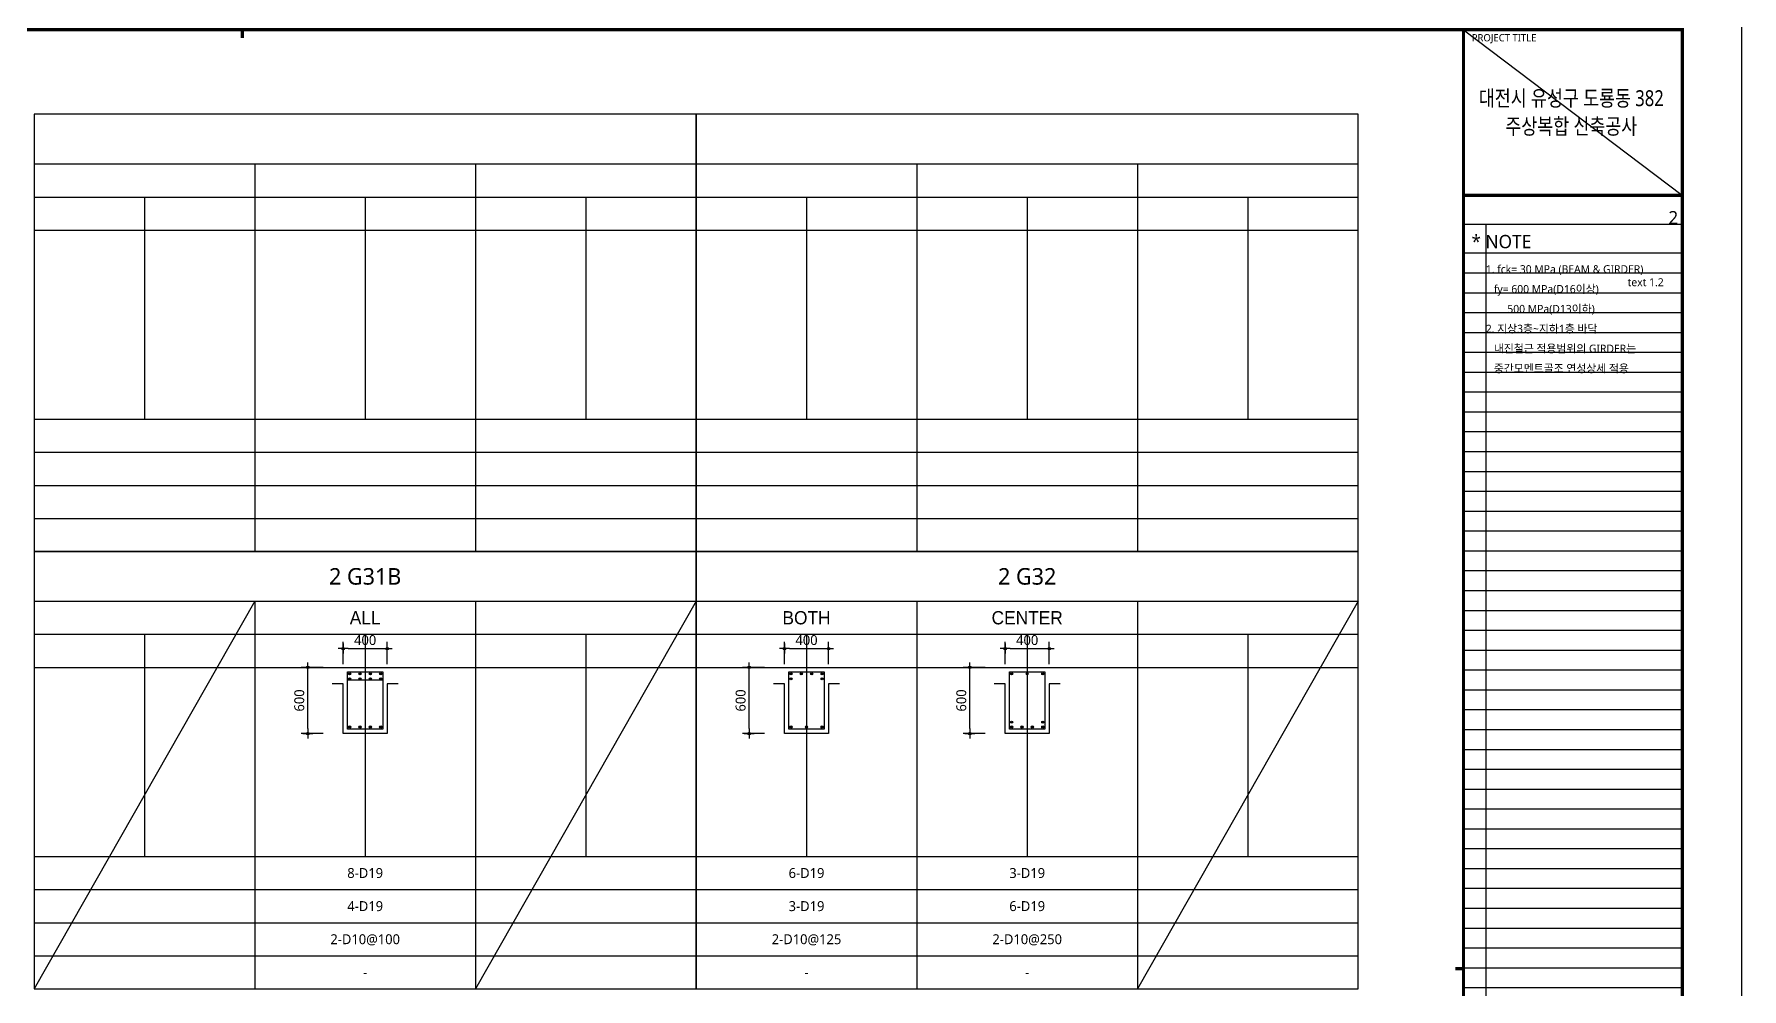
# Model space of a CAD drawing. Header units: millimetres. Extents: x 0 to 252030, y -124740 to 196020.
# Drawn here: x 85353 to 100830, y 133430 to 142086 of the extents above; entities that cross this region are included whole.
import ezdxf
from ezdxf.enums import TextEntityAlignment as Align

# ---------------------------------------------------------------- set-up
doc = ezdxf.new("R2010")
doc.units = ezdxf.units.MM
doc.header["$LTSCALE"] = 30
doc.layers.get('DEFPOINTS').update_dxf_attribs({"color": 142})
for name, color, linetype in [('0-SEC1', 3, 'Continuous'), ('CON', 2, 'Continuous'), ('DIM', 7, 'Continuous'), ('ETC', 7, 'Continuous'), ('S-철근', 3, 'Continuous'), ('SHEET', 7, 'Continuous'), ('TEX', 3, 'Continuous'), ('TXT', 3, 'Continuous'), ('XR-FORM_(도룡동)$0$AA-SHEET', 9, 'Continuous'), ('XR-FORM_(도룡동)$0$Sheet', 7, 'Continuous'), ('XR-FORM_(도룡동)$0$Sheet-text', 3, 'Continuous')]:
    doc.layers.add(name, color=color, linetype=linetype)
doc.styles.get("Standard").update_dxf_attribs({"font": 'malgun.ttf'})
doc.styles.add('XR-FORM_(도룡동)$3$맑은고딕', font='malgun.ttf')
doc.styles.add('돋움', font='Dotum.ttf')
doc.styles.add('맑은 고딕', font='malgun.ttf')
doc.dimstyles.new('30NDIM', dxfattribs={"dimscale": 50, "dimtxt": 3, "dimasz": 1.5, "dimexe": 2, "dimexo": 6, "dimgap": 1, "dimtad": 1, "dimdec": 0, "dimrnd": 0.25, "dimzin": 0, "dimdsep": 46, "dimtxsty": 'Standard', "dimblk": 'Z_DOT', "dimcen": 5, "dimclrd": 256, "dimclre": 256, "dimclrt": 3, "dimadec": 0, "dimazin": 0, "dimtm": 1e-09, "dimtfac": 1, "dimtdec": 0, "dimtix": 1, "dimtmove": 2, "dimatfit": 1, "dimldrblk": 'Z_DOT', "dimfxl": 1, "dimtolj": 1, "dimtzin": 0, "dimarcsym": 0})

# ---------------------------------------------------------------- blocks, each defined once
blk = doc.blocks.new('XR-FORM_(도룡동)$0$S')
at = {"layer": 'DEFPOINTS'}
for p, q in [((75750, 52950), (82250, 52950)), ((75640, 52073), (82226, 52073)), ((76315, 52073), (76315, 20700)), ((82250, 51196), (75640, 51196)), ((82250, 50596), (75640, 50596)), ((82250, 49996), (75640, 49996)), ((82250, 49396), (75640, 49396)), ((82250, 48796), (75640, 48796)), ((82250, 48196), (75640, 48196)), ((82250, 47596), (75640, 47596)), ((82250, 46996), (75640, 46996)), ((82250, 46396), (75640, 46396)), ((82250, 45796), (75640, 45796)), ((82250, 45196), (75640, 45196)), ((82250, 44596), (75640, 44596)), ((82250, 43996), (75640, 43996)), ((82250, 43396), (75640, 43396)), ((82250, 42796), (75640, 42796)), ((82250, 42196), (75640, 42196)), ((82250, 41596), (75640, 41596)), ((82250, 40996), (75640, 40996)), ((82250, 40396), (75640, 40396)), ((82250, 39796), (75640, 39796)), ((82250, 39196), (75640, 39196)), ((82250, 38596), (75640, 38596)), ((82250, 37996), (75640, 37996)), ((82250, 37396), (75640, 37396)), ((82250, 36796), (75640, 36796)), ((82250, 36196), (75640, 36196)), ((82250, 35596), (75640, 35596)), ((82250, 34996), (75640, 34996)), ((82250, 34396), (75640, 34396)), ((82250, 33796), (75640, 33796)), ((82250, 33196), (75640, 33196)), ((82250, 32596), (75640, 32596)), ((82250, 31996), (75640, 31996)), ((82250, 31396), (75640, 31396)), ((82250, 30796), (75640, 30796)), ((82250, 30196), (75640, 30196)), ((82250, 29596), (75640, 29596)), ((82250, 28996), (75640, 28996))]:
    blk.add_line(p, q, dxfattribs=at)
at = {"layer": 'XR-FORM_(도룡동)$0$AA-SHEET', "const_width": 99.9}
blk.add_lwpolyline([(75750, 52950), (82250, 52950)], dxfattribs=at)
at = {"layer": 'XR-FORM_(도룡동)$0$Sheet', "const_width": 100}
blk.add_lwpolyline([(1850, 57950), (82250, 57950), (82250, 1200), (1850, 1200)], close=True, dxfattribs=at)
at = {"layer": 'XR-FORM_(도룡동)$0$Sheet', "linetype": 'Continuous', "const_width": 100}
for points in [[(38745, 57950), (38745, 57700)], [(75640, 29575), (75390, 29575)]]:
    blk.add_lwpolyline(points, dxfattribs=at)
at = {"layer": 'XR-FORM_(도룡동)$0$Sheet', "const_width": 100}
for points in [[(75640, 57950), (75640, 1200)], [(75640, 52950), (82250, 52950)]]:
    blk.add_lwpolyline(points, dxfattribs=at)
at = {"layer": 'DEFPOINTS', "style": 'XR-FORM_(도룡동)$3$맑은고딕'}
blk.add_text('2', height=400, dxfattribs=at).set_placement((82126, 52273), align=Align.MIDDLE_RIGHT)
blk.add_text('text 1.2', height=240, dxfattribs=at).set_placement((80599, 50202))
at = {"layer": 'XR-FORM_(도룡동)$0$Sheet', "style": 'XR-FORM_(도룡동)$3$맑은고딕'}
blk.add_text('PROJECT TITLE', height=220, dxfattribs=at).set_placement((75890, 57600))
at = {"layer": 'XR-FORM_(도룡동)$0$Sheet-text', "style": 'XR-FORM_(도룡동)$3$맑은고딕'}
blk.add_text('* NOTE', height=400, dxfattribs=at).set_placement((75881, 51550), align=Align.MIDDLE_LEFT)
blk = doc.blocks.new('XR-FORM_(도룡동)', base_point=(101.33, -56114.51))
at = {"layer": 'DEFPOINTS'}
blk.add_line((377.95, 289.75), (411, 264.75), dxfattribs=at)
blk.add_lwpolyline([(0, 0), (420, 0), (420, 297), (0, 297)], close=True, dxfattribs=at)
at = {"xscale": 0.005, "yscale": 0.005, "zscale": 0.005}
blk.add_blockref('XR-FORM_(도룡동)$0$S', (-0.25, 0), dxfattribs=at)
at = {"layer": 'XR-FORM_(도룡동)$0$Sheet-text', "style": 'XR-FORM_(도룡동)$3$맑은고딕', "width": 0.8}
for s, p in [('대전시 유성구 도룡동 382', (394.23, 279.42)), ('주상복합 신축공사', (394.23, 275.17))]:
    blk.add_text(s, height=2.4, dxfattribs=at).set_placement(p, align=Align.MIDDLE_CENTER)
blk = doc.blocks.new('NOTE-보일람표')
at = {"layer": 'TEX', "style": '맑은 고딕'}
for s, p in [('1. fck= 30 MPa (BEAM & GIRDER)', (0, -144)), ('   fy= 600 MPa(D16이상) ', (0, -324)), ('        500 MPa(D13이하)', (0, -504)), ('2. 지상3층~지하1층 바닥', (0, -684)), ('   내진철근 적용범위의 GIRDER는', (0, -864)), ('   중간모멘트골조 연성상세 적용', (0, -1044))]:
    blk.add_text(s, height=72, dxfattribs=at).set_placement(p, align=Align.MIDDLE_LEFT)
blk = doc.blocks.new('4등분')
at = {"layer": 'DEFPOINTS'}
for p, q in [((1000, 3214), (1000, 1200)), ((3000, 3214), (3000, 1200)), ((5000, 3214), (5000, 1200)), ((0, 2914), (6000, 2914))]:
    blk.add_line(p, q, dxfattribs=at)
at = {"layer": 'SHEET'}
blk.add_line((0, 3514), (6000, 3514), dxfattribs=at)
at = {"layer": 'SHEET', "color": 6}
for p, q in [((2000, 3514), (2000, 0)), ((4000, 3514), (4000, 0)), ((0, 3214), (6000, 3214)), ((0, 1200), (6000, 1200)), ((0, 900), (6000, 900)), ((0, 600), (6000, 600)), ((0, 300), (6000, 300))]:
    blk.add_line(p, q, dxfattribs=at)
at = {"layer": 'SHEET'}
blk.add_lwpolyline([(6000, 3964), (0, 3964), (0, 0), (6000, 0)], close=True, dxfattribs=at)
blk = doc.blocks.new('Z_DOT')
at = {"layer": 'DIM', "color": 0}
for p, q in [((-1, 0), (1, 0)), ((0, -1), (0, 1))]:
    blk.add_line(p, q, dxfattribs=at)
for radius in [0.25, 0.125]:
    blk.add_circle((0, 0), radius, dxfattribs=at)
blk = doc.blocks.new('*D364')
at = {"layer": 'DEFPOINTS', "color": 0, "transparency": 16777216}
for p in [(88553, 136515), (88153, 136195), (88553, 136195)]:
    blk.add_point(p, dxfattribs=at)
at = {"layer": 'DIM', "lineweight": -2, "transparency": 16777216}
for p, q in [((88153, 136375), (88153, 136575)), ((88198, 136515), (88508, 136515)), ((88553, 136375), (88553, 136575))]:
    blk.add_line(p, q, dxfattribs=at)
at = {"layer": 'DIM', "lineweight": -2, "transparency": 16777216, "xscale": 45, "yscale": 45, "zscale": 45, "rotation": 180}
blk.add_blockref('Z_DOT', (88153, 136515), dxfattribs=at)
at = {"layer": 'DIM', "lineweight": -2, "transparency": 16777216, "xscale": 45, "yscale": 45, "zscale": 45}
blk.add_blockref('Z_DOT', (88553, 136515), dxfattribs=at)
at = {"layer": 'DIM', "color": 3, "transparency": 16777216, "insert": (88353, 136592), "char_height": 90, "attachment_point": 5}
blk.add_mtext('\\A1;400', dxfattribs=at)
blk = doc.blocks.new('*D365')
at = {"layer": 'DEFPOINTS', "color": 0, "transparency": 16777216}
for p in [(87833, 136345), (88153, 136345), (88153, 135745)]:
    blk.add_point(p, dxfattribs=at)
at = {"layer": 'DIM', "lineweight": -2, "transparency": 16777216}
for p, q in [((87973, 136345), (87773, 136345)), ((87833, 135790), (87833, 136300)), ((87973, 135745), (87773, 135745))]:
    blk.add_line(p, q, dxfattribs=at)
at = {"layer": 'DIM', "lineweight": -2, "transparency": 16777216, "xscale": 45, "yscale": 45, "zscale": 45}
for p, rotation in [((87833, 136345), 90), ((87833, 135745), 270)]:
    blk.add_blockref('Z_DOT', p, dxfattribs=dict(at, rotation=rotation))
at = {"layer": 'DIM', "color": 3, "transparency": 16777216, "insert": (87756, 136045), "char_height": 90, "attachment_point": 5, "rotation": 90}
blk.add_mtext('\\A1;600', dxfattribs=at)
blk = doc.blocks.new('*D366')
at = {"layer": 'DEFPOINTS', "color": 0, "transparency": 16777216}
for p in [(92553, 136515), (92153, 136195), (92553, 136195)]:
    blk.add_point(p, dxfattribs=at)
at = {"layer": 'DIM', "lineweight": -2, "transparency": 16777216}
for p, q in [((92153, 136375), (92153, 136575)), ((92198, 136515), (92508, 136515)), ((92553, 136375), (92553, 136575))]:
    blk.add_line(p, q, dxfattribs=at)
at = {"layer": 'DIM', "lineweight": -2, "transparency": 16777216, "xscale": 45, "yscale": 45, "zscale": 45, "rotation": 180}
blk.add_blockref('Z_DOT', (92153, 136515), dxfattribs=at)
at = {"layer": 'DIM', "lineweight": -2, "transparency": 16777216, "xscale": 45, "yscale": 45, "zscale": 45}
blk.add_blockref('Z_DOT', (92553, 136515), dxfattribs=at)
at = {"layer": 'DIM', "color": 3, "transparency": 16777216, "insert": (92353, 136592), "char_height": 90, "attachment_point": 5}
blk.add_mtext('\\A1;400', dxfattribs=at)
blk = doc.blocks.new('*D367')
at = {"layer": 'DEFPOINTS', "color": 0, "transparency": 16777216}
for p in [(91833, 136345), (92153, 136345), (92153, 135745)]:
    blk.add_point(p, dxfattribs=at)
at = {"layer": 'DIM', "lineweight": -2, "transparency": 16777216}
for p, q in [((91973, 136345), (91773, 136345)), ((91833, 135790), (91833, 136300)), ((91973, 135745), (91773, 135745))]:
    blk.add_line(p, q, dxfattribs=at)
at = {"layer": 'DIM', "lineweight": -2, "transparency": 16777216, "xscale": 45, "yscale": 45, "zscale": 45}
for p, rotation in [((91833, 136345), 90), ((91833, 135745), 270)]:
    blk.add_blockref('Z_DOT', p, dxfattribs=dict(at, rotation=rotation))
at = {"layer": 'DIM', "color": 3, "transparency": 16777216, "insert": (91756, 136045), "char_height": 90, "attachment_point": 5, "rotation": 90}
blk.add_mtext('\\A1;600', dxfattribs=at)
blk = doc.blocks.new('*D368')
at = {"layer": 'DEFPOINTS', "color": 0, "transparency": 16777216}
for p in [(94553, 136515), (94153, 136195), (94553, 136195)]:
    blk.add_point(p, dxfattribs=at)
at = {"layer": 'DIM', "lineweight": -2, "transparency": 16777216}
for p, q in [((94153, 136375), (94153, 136575)), ((94198, 136515), (94508, 136515)), ((94553, 136375), (94553, 136575))]:
    blk.add_line(p, q, dxfattribs=at)
at = {"layer": 'DIM', "lineweight": -2, "transparency": 16777216, "xscale": 45, "yscale": 45, "zscale": 45, "rotation": 180}
blk.add_blockref('Z_DOT', (94153, 136515), dxfattribs=at)
at = {"layer": 'DIM', "lineweight": -2, "transparency": 16777216, "xscale": 45, "yscale": 45, "zscale": 45}
blk.add_blockref('Z_DOT', (94553, 136515), dxfattribs=at)
at = {"layer": 'DIM', "color": 3, "transparency": 16777216, "insert": (94353, 136592), "char_height": 90, "attachment_point": 5}
blk.add_mtext('\\A1;400', dxfattribs=at)
blk = doc.blocks.new('*D369')
at = {"layer": 'DEFPOINTS', "color": 0, "transparency": 16777216}
for p in [(93833, 136345), (94153, 136345), (94153, 135745)]:
    blk.add_point(p, dxfattribs=at)
at = {"layer": 'DIM', "lineweight": -2, "transparency": 16777216}
for p, q in [((93973, 136345), (93773, 136345)), ((93833, 135790), (93833, 136300)), ((93973, 135745), (93773, 135745))]:
    blk.add_line(p, q, dxfattribs=at)
at = {"layer": 'DIM', "lineweight": -2, "transparency": 16777216, "xscale": 45, "yscale": 45, "zscale": 45}
for p, rotation in [((93833, 136345), 90), ((93833, 135745), 270)]:
    blk.add_blockref('Z_DOT', p, dxfattribs=dict(at, rotation=rotation))
at = {"layer": 'DIM', "color": 3, "transparency": 16777216, "insert": (93756, 136045), "char_height": 90, "attachment_point": 5, "rotation": 90}
blk.add_mtext('\\A1;600', dxfattribs=at)

msp = doc.modelspace()

# ---------------------------------------------------------------- hatches: boundary and pattern name
at = {"layer": 'S-철근'}
h = msp.add_hatch(color=256, dxfattribs=at)
edge = h.paths.add_edge_path()
edge.add_arc((88212.08013, 136285.91992), 9.55, 0, 180)
edge.add_arc((88212.08013, 136285.91992), 9.55, 180, 360)
h = msp.add_hatch(color=256, dxfattribs=at)
edge = h.paths.add_edge_path()
edge.add_arc((88212.08013, 136241.81992), 9.55, 0, 180)
edge.add_arc((88212.08013, 136241.81992), 9.55, 180, 360)
h = msp.add_hatch(color=256, dxfattribs=at)
edge = h.paths.add_edge_path()
edge.add_arc((88306.0268, 136285.91992), 9.55, 0, 180)
edge.add_arc((88306.0268, 136285.91992), 9.55, 180, 360)
h = msp.add_hatch(color=256, dxfattribs=at)
edge = h.paths.add_edge_path()
edge.add_arc((88306.0268, 136241.81992), 9.55, 0, 180)
edge.add_arc((88306.0268, 136241.81992), 9.55, 180, 360)
h = msp.add_hatch(color=256, dxfattribs=at)
edge = h.paths.add_edge_path()
edge.add_arc((88399.97347, 136285.91992), 9.55, 0, 180)
edge.add_arc((88399.97347, 136285.91992), 9.55, 180, 360)
h = msp.add_hatch(color=256, dxfattribs=at)
edge = h.paths.add_edge_path()
edge.add_arc((88399.97347, 136241.81992), 9.55, 0, 180)
edge.add_arc((88399.97347, 136241.81992), 9.55, 180, 360)
h = msp.add_hatch(color=256, dxfattribs=at)
edge = h.paths.add_edge_path()
edge.add_arc((88493.92013, 136285.91992), 9.55, 0, 180)
edge.add_arc((88493.92013, 136285.91992), 9.55, 180, 360)
h = msp.add_hatch(color=256, dxfattribs=at)
edge = h.paths.add_edge_path()
edge.add_arc((88493.92013, 136241.81992), 9.55, 0, 180)
edge.add_arc((88493.92013, 136241.81992), 9.55, 180, 360)
h = msp.add_hatch(color=256, dxfattribs=at)
edge = h.paths.add_edge_path()
edge.add_arc((92212.08013, 136285.91992), 9.55, 0, 180)
edge.add_arc((92212.08013, 136285.91992), 9.55, 180, 360)
h = msp.add_hatch(color=256, dxfattribs=at)
edge = h.paths.add_edge_path()
edge.add_arc((92212.08013, 136241.81992), 9.55, 0, 180)
edge.add_arc((92212.08013, 136241.81992), 9.55, 180, 360)
h = msp.add_hatch(color=256, dxfattribs=at)
edge = h.paths.add_edge_path()
edge.add_arc((92306.0268, 136285.91992), 9.55, 0, 180)
edge.add_arc((92306.0268, 136285.91992), 9.55, 180, 360)
h = msp.add_hatch(color=256, dxfattribs=at)
edge = h.paths.add_edge_path()
edge.add_arc((92399.97347, 136285.91992), 9.55, 0, 180)
edge.add_arc((92399.97347, 136285.91992), 9.55, 180, 360)
h = msp.add_hatch(color=256, dxfattribs=at)
edge = h.paths.add_edge_path()
edge.add_arc((92493.92013, 136285.91992), 9.55, 0, 180)
edge.add_arc((92493.92013, 136285.91992), 9.55, 180, 360)
h = msp.add_hatch(color=256, dxfattribs=at)
edge = h.paths.add_edge_path()
edge.add_arc((92493.92013, 136241.81992), 9.55, 0, 180)
edge.add_arc((92493.92013, 136241.81992), 9.55, 180, 360)
h = msp.add_hatch(color=256, dxfattribs=at)
edge = h.paths.add_edge_path()
edge.add_arc((94212.08013, 136285.91992), 9.55, 0, 180)
edge.add_arc((94212.08013, 136285.91992), 9.55, 180, 360)
h = msp.add_hatch(color=256, dxfattribs=at)
edge = h.paths.add_edge_path()
edge.add_arc((94353.00013, 136285.91992), 9.55, 0, 180)
edge.add_arc((94353.00013, 136285.91992), 9.55, 180, 360)
h = msp.add_hatch(color=256, dxfattribs=at)
edge = h.paths.add_edge_path()
edge.add_arc((94493.92013, 136285.91992), 9.55, 0, 180)
edge.add_arc((94493.92013, 136285.91992), 9.55, 180, 360)
h = msp.add_hatch(color=256, dxfattribs=at)
edge = h.paths.add_edge_path()
edge.add_arc((88212.08013, 135804.07992), 9.55, 0, 180)
edge.add_arc((88212.08013, 135804.07992), 9.55, 180, 360)
h = msp.add_hatch(color=256, dxfattribs=at)
edge = h.paths.add_edge_path()
edge.add_arc((88306.0268, 135804.07992), 9.55, 0, 180)
edge.add_arc((88306.0268, 135804.07992), 9.55, 180, 360)
h = msp.add_hatch(color=256, dxfattribs=at)
edge = h.paths.add_edge_path()
edge.add_arc((88399.97347, 135804.07992), 9.55, 0, 180)
edge.add_arc((88399.97347, 135804.07992), 9.55, 180, 360)
h = msp.add_hatch(color=256, dxfattribs=at)
edge = h.paths.add_edge_path()
edge.add_arc((88493.92013, 135804.07992), 9.55, 0, 180)
edge.add_arc((88493.92013, 135804.07992), 9.55, 180, 360)
h = msp.add_hatch(color=256, dxfattribs=at)
edge = h.paths.add_edge_path()
edge.add_arc((92212.08013, 135804.07992), 9.55, 0, 180)
edge.add_arc((92212.08013, 135804.07992), 9.55, 180, 360)
h = msp.add_hatch(color=256, dxfattribs=at)
edge = h.paths.add_edge_path()
edge.add_arc((92353.00013, 135804.07992), 9.55, 0, 180)
edge.add_arc((92353.00013, 135804.07992), 9.55, 180, 360)
h = msp.add_hatch(color=256, dxfattribs=at)
edge = h.paths.add_edge_path()
edge.add_arc((92493.92013, 135804.07992), 9.55, 0, 180)
edge.add_arc((92493.92013, 135804.07992), 9.55, 180, 360)
h = msp.add_hatch(color=256, dxfattribs=at)
edge = h.paths.add_edge_path()
edge.add_arc((94212.08013, 135848.17992), 9.55, 0, 180)
edge.add_arc((94212.08013, 135848.17992), 9.55, 180, 360)
h = msp.add_hatch(color=256, dxfattribs=at)
edge = h.paths.add_edge_path()
edge.add_arc((94212.08013, 135804.07992), 9.55, 0, 180)
edge.add_arc((94212.08013, 135804.07992), 9.55, 180, 360)
h = msp.add_hatch(color=256, dxfattribs=at)
edge = h.paths.add_edge_path()
edge.add_arc((94306.0268, 135804.07992), 9.55, 0, 180)
edge.add_arc((94306.0268, 135804.07992), 9.55, 180, 360)
h = msp.add_hatch(color=256, dxfattribs=at)
edge = h.paths.add_edge_path()
edge.add_arc((94399.97347, 135804.07992), 9.55, 0, 180)
edge.add_arc((94399.97347, 135804.07992), 9.55, 180, 360)
h = msp.add_hatch(color=256, dxfattribs=at)
edge = h.paths.add_edge_path()
edge.add_arc((94493.92013, 135848.17992), 9.55, 0, 180)
edge.add_arc((94493.92013, 135848.17992), 9.55, 180, 360)
h = msp.add_hatch(color=256, dxfattribs=at)
edge = h.paths.add_edge_path()
edge.add_arc((94493.92013, 135804.07992), 9.55, 0, 180)
edge.add_arc((94493.92013, 135804.07992), 9.55, 180, 360)

# ---------------------------------------------------------------- linework, layer by layer
at = {"layer": 'CON', "color": 8}
for p, q in [((88053.00013, 136344.99992), (88653.00013, 136344.99992)), ((92053.00013, 136344.99992), (92653.00013, 136344.99992)), ((94053.00013, 136344.99992), (94653.00013, 136344.99992))]:
    msp.add_line(p, q, dxfattribs=at)
for points in [[(88653.00013, 136194.99992), (88553.00013, 136194.99992), (88553.00013, 135744.99992), (88153.00013, 135744.99992), (88153.00013, 136194.99992), (88053.00013, 136194.99992)], [(92653.00013, 136194.99992), (92553.00013, 136194.99992), (92553.00013, 135744.99992), (92153.00013, 135744.99992), (92153.00013, 136194.99992), (92053.00013, 136194.99992)], [(94653.00013, 136194.99992), (94553.00013, 136194.99992), (94553.00013, 135744.99992), (94153.00013, 135744.99992), (94153.00013, 136194.99992), (94053.00013, 136194.99992)]]:
    msp.add_lwpolyline(points, dxfattribs=at)
at = {"layer": 'ETC', "color": 8}
msp.add_line((88193.00013, 136232.26992), (88513.00013, 136232.26992), dxfattribs=at)
at = {"layer": 'S-철근'}
for points in [[(88193.00013, 135784.99992), (88193.00013, 136304.99992), (88513.00013, 136304.99992), (88513.00013, 135784.99992), (88193.00013, 135784.99992)], [(92193.00013, 135784.99992), (92193.00013, 136304.99992), (92513.00013, 136304.99992), (92513.00013, 135784.99992), (92193.00013, 135784.99992)], [(94193.00013, 135784.99992), (94193.00013, 136304.99992), (94513.00013, 136304.99992), (94513.00013, 135784.99992), (94193.00013, 135784.99992)]]:
    msp.add_lwpolyline(points, dxfattribs=at)
for centre in [(88212.08013, 136285.91992), (88212.08013, 136241.81992), (88306.0268, 136285.91992), (88306.0268, 136241.81992), (88399.97347, 136285.91992), (88399.97347, 136241.81992), (88493.92013, 136285.91992), (88493.92013, 136241.81992), (92212.08013, 136285.91992), (92212.08013, 136241.81992), (92306.0268, 136285.91992), (92399.97347, 136285.91992), (92493.92013, 136285.91992), (92493.92013, 136241.81992), (94212.08013, 136285.91992), (94353.00013, 136285.91992), (94493.92013, 136285.91992), (88212.08013, 135804.07992), (88306.0268, 135804.07992), (88399.97347, 135804.07992), (88493.92013, 135804.07992), (92212.08013, 135804.07992), (92353.00013, 135804.07992), (92493.92013, 135804.07992), (94212.08013, 135848.17992), (94212.08013, 135804.07992), (94306.0268, 135804.07992), (94399.97347, 135804.07992), (94493.92013, 135848.17992), (94493.92013, 135804.07992)]:
    msp.add_circle(centre, 9.55, dxfattribs=at)
at = {"layer": 'SHEET'}
for p, q in [((87353.00013, 136944.99992), (85353.00013, 133430.49992)), ((91353.00013, 136944.99992), (89353.00013, 133430.49992)), ((97353.00013, 136944.99992), (95353.00013, 133430.49992))]:
    msp.add_line(p, q, dxfattribs=at)

# ---------------------------------------------------------------- block references
for p in [(85353.00013, 137394.99992), (91353.00013, 137394.99992), (85353.00013, 133430.49992), (91353.00013, 133430.49992)]:
    msp.add_blockref('4등분', p)
at = {"layer": '0-SEC1', "xscale": 60, "yscale": 60, "zscale": 60}
msp.add_blockref('XR-FORM_(도룡동)', (81710.02429, -3242130.57868), dxfattribs=at)
at = {"layer": 'S-철근'}
msp.add_blockref('NOTE-보일람표', (98509.3931, 140098.91905), dxfattribs=at)

# ---------------------------------------------------------------- texts
at = {"layer": 'TXT', "color": 2, "style": '맑은 고딕'}
for s, p in [('2 G31B', (88353.00013, 137169.99992)), ('2 G32', (94353.00013, 137169.99992))]:
    msp.add_text(s, height=150, dxfattribs=at).set_placement(p, align=Align.MIDDLE_CENTER)
at = {"layer": 'TXT'}
for s, height, style, p in [('ALL', 120, '돋움', (88353.00013, 136794.99992)), ('BOTH', 120, '돋움', (92353.00013, 136794.99992)), ('CENTER', 120, '돋움', (94353.00013, 136794.99992)), ('8-D19', 90, '맑은 고딕', (88353.00013, 134480.49992)), ('6-D19', 90, '맑은 고딕', (92353.00013, 134480.49992)), ('3-D19', 90, '맑은 고딕', (94353.00013, 134480.49992)), ('4-D19', 90, '맑은 고딕', (88353.00013, 134180.49992)), ('3-D19', 90, '맑은 고딕', (92353.00013, 134180.49992)), ('6-D19', 90, '맑은 고딕', (94353.00013, 134180.49992)), ('2-D10@100', 90, '맑은 고딕', (88353.00013, 133880.49992)), ('2-D10@125', 90, '맑은 고딕', (92353.00013, 133880.49992)), ('2-D10@250', 90, '맑은 고딕', (94353.00013, 133880.49992)), ('-', 90, '맑은 고딕', (88353.00013, 133580.49992)), ('-', 90, '맑은 고딕', (92353.00013, 133580.49992)), ('-', 90, '맑은 고딕', (94353.00013, 133580.49992))]:
    msp.add_text(s, height=height, dxfattribs=dict(at, style=style)).set_placement(p, align=Align.MIDDLE_CENTER)

# ---------------------------------------------------------------- dimensions: what is measured, and where the dimension line sits
at = {"layer": 'DIM'}
for base, p1, p2, picture, middle in [((88553.00013, 136515.15148), (88153.00013, 136194.99992), (88553.00013, 136194.99992), '*D364', (88353.00013, 136591.64945)), ((92553.00013, 136515.15148), (92153.00013, 136194.99992), (92553.00013, 136194.99992), '*D366', (92353.00013, 136591.64945)), ((94553.00013, 136515.15148), (94153.00013, 136194.99992), (94553.00013, 136194.99992), '*D368', (94353.00013, 136591.64945))]:
    dim = msp.add_linear_dim(base=base, p1=p1, p2=p2, dimstyle='30NDIM', override={"dimscale": 30, "dimtxsty": 'Standard'}, dxfattribs=at)
    dim.commit()
    dim.dimension.update_dxf_attribs({"geometry": picture, "text_midpoint": middle})
for base, p1, p2, picture, middle in [((87832.84857, 136344.99992), (88153.00013, 135744.99992), (88153.00013, 136344.99992), '*D365', (87756.3506, 136044.99992)), ((91832.84857, 136344.99992), (92153.00013, 135744.99992), (92153.00013, 136344.99992), '*D367', (91756.3506, 136044.99992)), ((93832.84857, 136344.99992), (94153.00013, 135744.99992), (94153.00013, 136344.99992), '*D369', (93756.3506, 136044.99992))]:
    dim = msp.add_linear_dim(base=base, p1=p1, p2=p2, angle=90, dimstyle='30NDIM', override={"dimscale": 30, "dimtxsty": 'Standard'}, dxfattribs=at)
    dim.commit()
    dim.dimension.update_dxf_attribs({"geometry": picture, "text_midpoint": middle})

doc.saveas('drawing.dxf')
